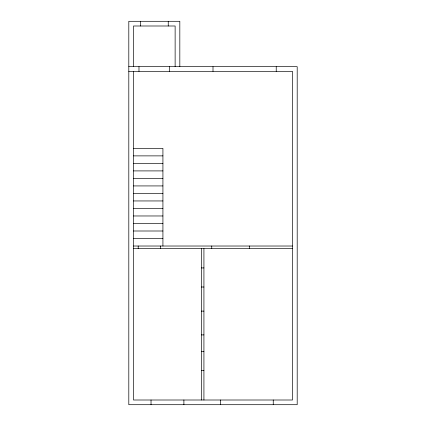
<?xml version="1.0" encoding="UTF-8"?>
<svg xmlns="http://www.w3.org/2000/svg" width="426" height="426" viewBox="0 0 426 426"><rect width="100%" height="100%" fill="white"/><g stroke="black" fill="none" stroke-linecap="round" stroke-linejoin="round"><path stroke-width="0.64" d="M128.806 66.68L297.194 66.68L297.194 404.7L128.806 404.7L128.806 21.3L179.825 21.3L179.825 66.68M128.806 71.376L292.497 71.376L292.497 400.003L133.503 400.003L133.503 71.376M133.503 148.37L162.924 148.37L162.924 246.02M133.503 155.879L162.924 155.879M133.503 163.392L162.924 163.392M133.503 170.906L162.924 170.906M133.503 178.414L162.924 178.414M133.503 185.928L162.924 185.928M133.503 193.441L162.924 193.441M133.503 200.95L162.924 200.95M133.503 208.463L162.924 208.463M133.503 215.971L162.924 215.971M133.503 223.485L162.924 223.485M133.503 230.999L162.924 230.999M133.503 238.507L162.924 238.507M133.503 246.02L292.497 246.02M133.503 248.523L292.497 248.523M201.418 267.927L203.926 267.927M201.418 287.017L203.926 287.017M201.418 311.118L203.926 311.118M201.418 334.905L203.926 334.905M201.418 351.493L203.926 351.493M201.418 370.583L203.926 370.583M276.224 66.68L276.224 71.376M273.247 400.003L273.247 404.7M249.306 246.02L249.306 248.523M220.668 400.003L220.668 404.7M213 66.68L213 71.376M211.749 246.02L211.749 248.523M203.926 248.523L203.926 400.003M201.418 248.523L201.418 400.003M183.894 400.003L183.894 404.7M175.129 66.68L175.129 25.997L133.503 25.997L133.503 66.68M169.655 66.68L169.655 71.376M168.243 21.3L168.243 25.997M160.421 246.02L160.421 248.523M151.028 400.003L151.028 404.7M140.388 21.3L140.388 25.997M138.982 66.68L138.982 71.376M138.2 246.02L138.2 248.523"/></g></svg>
